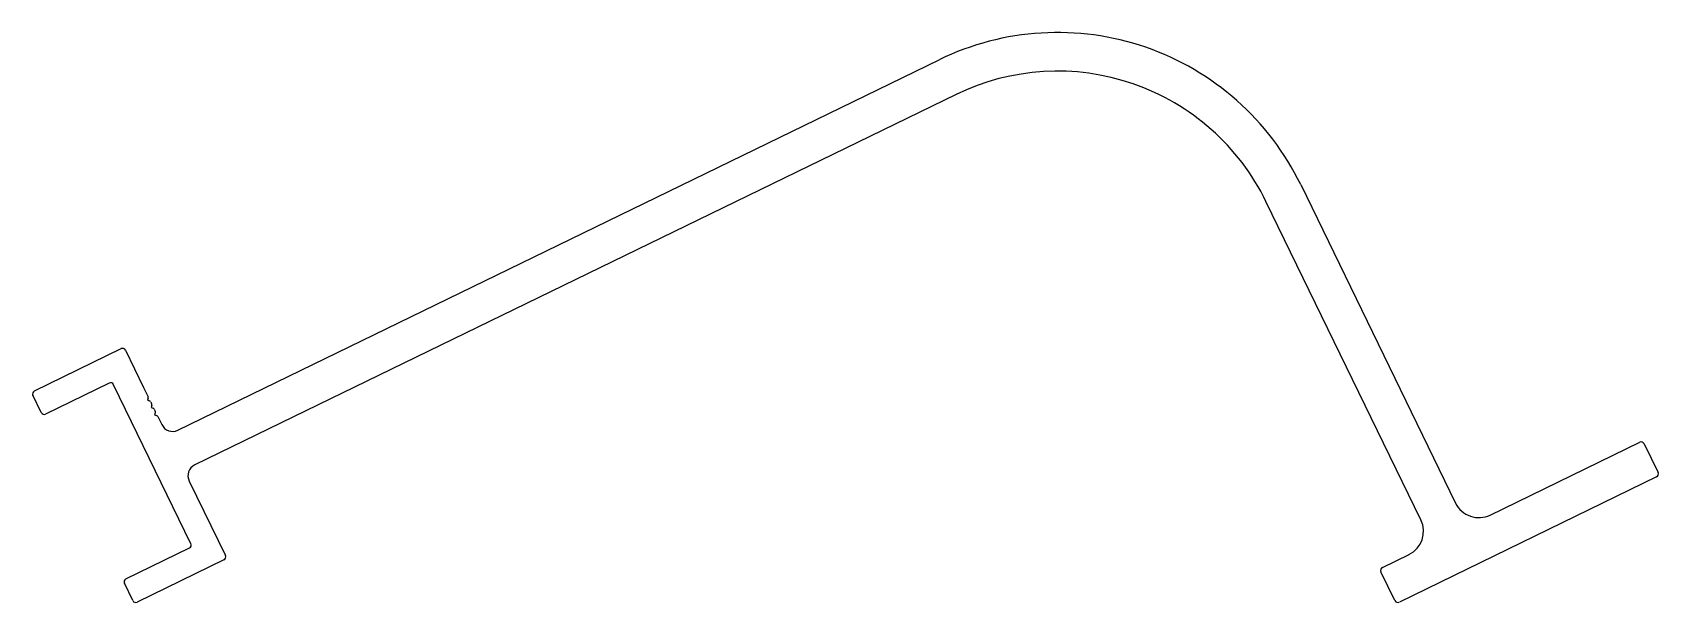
# Model space of a CAD drawing. Extents: x -100 to 100, y 73 to 144.
import ezdxf

# ---------------------------------------------------------------- set-up
doc = ezdxf.new("R2010")
doc.units = 0
doc.layers.get('0').update_dxf_attribs({"linetype": 'CONTINUOUS'})

msp = doc.modelspace()

# ---------------------------------------------------------------- linework, layer by layer
for p, q in [((-82.29, 94.68), (11.55, 140.34)), ((13.63, 136.06), (-80.2, 90.4)), ((56.11, 124.95), (75.21, 85.69)), ((70.93, 83.61), (51.83, 122.86)), ((-99.99, 99.52), (-89.29, 104.73)), ((-88.75, 104.54), (-86.52, 99.96)), ((-90.76, 100.48), (-98.6, 96.66)), ((-80.68, 80.69), (-90.22, 100.29)), ((-99.13, 96.85), (-100.17, 98.99)), ((-86.52, 99.96), (-85.96, 98.81)), ((-85.95, 98.62), (-86.03, 98.38)), ((-86.03, 98.38), (-85.8, 98.3)), ((-85.65, 98.17), (-85.53, 97.91)), ((-85.51, 97.72), (-85.6, 97.48)), ((-85.6, 97.48), (-85.36, 97.4)), ((-85.22, 97.28), (-85.09, 97.01)), ((-85.08, 96.82), (-85.16, 96.59)), ((-85.16, 96.59), (-84.92, 96.5)), ((-84.78, 96.38), (-84.45, 95.7)), ((-84.45, 95.7), (-84.29, 95.37)), ((79.46, 84.22), (97.91, 93.2)), ((98.44, 93.01), (100.17, 89.45)), ((-80.9, 88.39), (-76.43, 79.22)), ((99.99, 88.92), (68.27, 73.48)), ((-88.71, 76.34), (-80.87, 80.16)), ((-76.62, 78.69), (-87.32, 73.48)), ((66.18, 77.76), (69.47, 79.36)), ((67.73, 73.67), (66, 77.23)), ((-87.85, 73.67), (-88.89, 75.81))]:
    msp.add_line(p, q)
for centre, radius, start, end in [((26.13, 110.36), 33.34, 25.9474, 115.9474), ((26.13, 110.36), 28.58, 25.9474, 115.9474), ((-89.11, 104.37), 0.4, 25.9474, 115.9474), ((-90.58, 100.12), 0.4, 25.9474, 115.9474), ((-99.81, 99.16), 0.4, 115.9474, 205.9474), ((-86.19, 98.7), 0.25, 340.9474, 25.9474), ((-85.88, 98.07), 0.25, 25.9474, 70.9474), ((-98.77, 97.02), 0.4, 205.9474, 295.9474), ((-85.75, 97.8), 0.25, 340.9474, 25.9474), ((-85.44, 97.17), 0.25, 25.9474, 70.9474), ((-85.31, 96.9), 0.25, 340.9474, 25.9474), ((-85, 96.27), 0.25, 25.9474, 70.9474), ((-82.94, 96.03), 1.5, 205.9475, 295.9474), ((98.08, 92.84), 0.4, 25.9474, 115.9474), ((-79.55, 89.05), 1.5, 115.9474, 205.9474), ((99.81, 89.28), 0.4, 295.9474, 25.9474), ((78.07, 87.08), 3.18, 205.9474, 295.9474), ((68.07, 82.22), 3.18, 295.9474, 25.9474), ((-81.04, 80.52), 0.4, 295.9474, 25.9474), ((-76.79, 79.05), 0.4, 295.9474, 25.9474), ((-88.53, 75.98), 0.4, 115.9474, 205.9474), ((66.36, 77.4), 0.4, 115.9474, 205.9474), ((-87.49, 73.84), 0.4, 205.9474, 295.9474), ((68.09, 73.84), 0.4, 205.9474, 295.9474)]:
    msp.add_arc(centre, radius, start, end)

doc.saveas('drawing.dxf')
